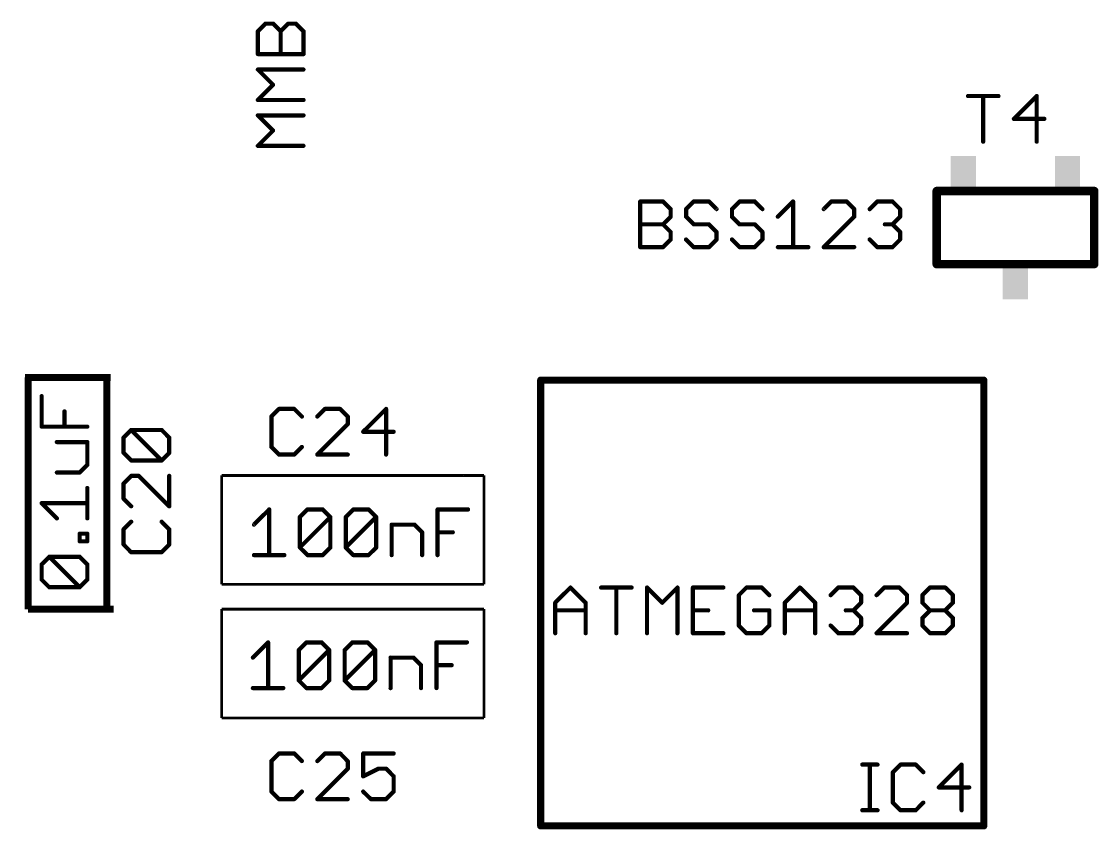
# Model space of a CAD drawing. Extents: x 2 to 123, y -4 to 52.
# Drawn here: x 48.03 to 67.48, y 10.53 to 25.12 of the extents above; entities that cross this region are included whole.
import ezdxf

# ---------------------------------------------------------------- set-up
doc = ezdxf.new("R2010")
doc.units = 0
doc.header["$MEASUREMENT"] = 0
doc.layers.get('0').update_dxf_attribs({"linetype": 'CONTINUOUS'})
for name, color, linetype in [('25', 253, 'CONTINUOUS'), ('27', 253, 'CONTINUOUS'), ('39', 12, 'CONTINUOUS'), ('51', 253, 'CONTINUOUS')]:
    doc.layers.add(name, color=color, linetype=linetype)

# ---------------------------------------------------------------- blocks, each defined once
blk = doc.blocks.new('RECT')
blk.add_solid([(-0.5, -0.5), (0.5, -0.5), (-0.5, 0.5), (0.5, 0.5)])

msp = doc.modelspace()

# ---------------------------------------------------------------- linework, layer by layer
at = {"layer": '25', "const_width": 0.0762}
for points in [[(65.119, 23.775), (65.669, 23.775)], [(65.394, 22.951), (65.394, 23.775)], [(66.36, 23.775), (65.948, 23.363)], [(66.36, 22.951), (66.36, 23.775)], [(65.948, 23.363), (66.498, 23.363)], [(52.68, 18.124), (52.543, 17.986)], [(52.955, 18.124), (52.68, 18.124)], [(53.093, 17.986), (52.955, 18.124)], [(53.509, 18.124), (53.372, 17.986)], [(53.784, 18.124), (53.509, 18.124)], [(53.921, 17.986), (53.784, 18.124)], [(54.613, 18.124), (54.2, 17.711)], [(54.613, 17.299), (54.613, 18.124)], [(52.543, 17.986), (52.543, 17.436)], [(53.921, 17.849), (53.921, 17.986)], [(49.874, 17.606), (50.011, 17.744)], [(50.011, 17.744), (50.561, 17.744)], [(50.561, 17.194), (50.011, 17.744)], [(50.561, 17.744), (50.698, 17.606)], [(53.372, 17.299), (53.921, 17.849)], [(54.2, 17.711), (54.75, 17.711)], [(49.874, 17.331), (49.874, 17.606)], [(50.698, 17.606), (50.698, 17.331)], [(50.011, 17.194), (49.874, 17.331)], [(50.698, 17.331), (50.561, 17.194)], [(52.543, 17.436), (52.68, 17.299)], [(52.68, 17.299), (52.955, 17.299)], [(52.955, 17.299), (53.093, 17.436)], [(53.921, 17.299), (53.372, 17.299)], [(50.561, 17.194), (50.011, 17.194)], [(50.011, 16.915), (49.874, 16.777)], [(50.149, 16.915), (50.011, 16.915)], [(50.698, 16.365), (50.149, 16.915)], [(50.698, 16.915), (50.698, 16.365)], [(49.874, 16.777), (49.874, 16.503)], [(49.874, 16.503), (50.011, 16.365)], [(50.011, 16.086), (49.874, 15.949)], [(49.874, 15.949), (49.874, 15.674)], [(50.698, 15.949), (50.561, 16.086)], [(50.698, 15.674), (50.698, 15.949)], [(49.874, 15.674), (50.011, 15.536)], [(50.011, 15.536), (50.561, 15.536)], [(50.561, 15.536), (50.698, 15.674)], [(52.68, 11.901), (52.543, 11.763)], [(52.955, 11.901), (52.68, 11.901)], [(53.093, 11.763), (52.955, 11.901)], [(53.509, 11.901), (53.372, 11.763)], [(53.784, 11.901), (53.509, 11.901)], [(53.921, 11.763), (53.784, 11.901)], [(54.75, 11.901), (54.2, 11.901)], [(54.2, 11.901), (54.2, 11.488)], [(52.543, 11.763), (52.543, 11.213)], [(53.921, 11.626), (53.921, 11.763)], [(63.211, 11.7), (63.486, 11.7)], [(63.348, 10.875), (63.348, 11.7)], [(63.901, 11.7), (63.763, 11.563)], [(64.176, 11.7), (63.901, 11.7)], [(64.313, 11.563), (64.176, 11.7)], [(65.004, 11.7), (64.592, 11.288)], [(65.004, 10.875), (65.004, 11.7)], [(53.372, 11.076), (53.921, 11.626)], [(54.2, 11.488), (54.475, 11.626)], [(54.475, 11.626), (54.613, 11.626)], [(54.613, 11.626), (54.75, 11.488)], [(54.75, 11.488), (54.75, 11.213)], [(63.763, 11.563), (63.763, 11.013)], [(64.592, 11.288), (65.142, 11.288)], [(52.543, 11.213), (52.68, 11.076)], [(52.68, 11.076), (52.955, 11.076)], [(52.955, 11.076), (53.093, 11.213)], [(53.921, 11.076), (53.372, 11.076)], [(54.338, 11.076), (54.2, 11.213)], [(54.613, 11.076), (54.338, 11.076)], [(54.75, 11.213), (54.613, 11.076)], [(63.211, 10.875), (63.486, 10.875)], [(63.763, 11.013), (63.901, 10.875)], [(63.901, 10.875), (64.176, 10.875)], [(64.176, 10.875), (64.313, 11.013)]]:
    msp.add_lwpolyline(points, dxfattribs=at)
at = {"layer": '25', "const_width": 0.0381}
for points in [[(65.119, 23.794, 1), (65.119, 23.756)], [(65.413, 23.775, 1), (65.375, 23.775)], [(65.669, 23.756, 1), (65.669, 23.794)], [(66.379, 23.775, 1), (66.341, 23.775)], [(66.374, 23.762, 1), (66.347, 23.789)], [(65.948, 23.382, 1), (65.948, 23.344)], [(65.934, 23.376, 1), (65.961, 23.349)], [(66.498, 23.344, 1), (66.498, 23.382)], [(65.375, 22.951, 1), (65.413, 22.951)], [(66.341, 22.951, 1), (66.379, 22.951)], [(52.68, 18.143, 1), (52.68, 18.105)], [(52.694, 18.11, 1), (52.667, 18.137)], [(52.969, 18.137, 1), (52.942, 18.11)], [(52.955, 18.105, 1), (52.955, 18.143)], [(53.509, 18.143, 1), (53.509, 18.105)], [(53.523, 18.11, 1), (53.496, 18.137)], [(53.797, 18.137, 1), (53.77, 18.11)], [(53.784, 18.105, 1), (53.784, 18.143)], [(54.632, 18.124, 1), (54.594, 18.124)], [(54.626, 18.11, 1), (54.599, 18.137)], [(52.562, 17.986, 1), (52.524, 17.986)], [(52.529, 18, 1), (52.556, 17.973)], [(53.079, 17.973, 1), (53.106, 18)], [(53.358, 18, 1), (53.385, 17.973)], [(53.94, 17.986, 1), (53.902, 17.986)], [(53.908, 17.973, 1), (53.935, 18)], [(50.011, 17.763, 1), (50.011, 17.724)], [(50.025, 17.757, 1), (49.998, 17.73)], [(50.025, 17.73, 1), (49.998, 17.757)], [(50.575, 17.757, 1), (50.547, 17.73)], [(50.561, 17.724, 1), (50.561, 17.763)], [(53.902, 17.849, 1), (53.94, 17.849)], [(53.935, 17.835, 1), (53.908, 17.862)], [(54.2, 17.73, 1), (54.2, 17.692)], [(54.187, 17.725, 1), (54.214, 17.698)], [(54.75, 17.692, 1), (54.75, 17.73)], [(49.893, 17.606, 1), (49.855, 17.606)], [(49.86, 17.62, 1), (49.887, 17.593)], [(50.717, 17.606, 1), (50.679, 17.606)], [(50.685, 17.593, 1), (50.712, 17.62)], [(49.887, 17.345, 1), (49.86, 17.318)], [(49.855, 17.331, 1), (49.893, 17.331)], [(50.679, 17.331, 1), (50.717, 17.331)], [(50.712, 17.318, 1), (50.685, 17.345)], [(52.556, 17.45, 1), (52.529, 17.423)], [(52.524, 17.436, 1), (52.562, 17.436)], [(52.68, 17.318, 1), (52.68, 17.28)], [(52.667, 17.286, 1), (52.694, 17.313)], [(52.942, 17.313, 1), (52.969, 17.286)], [(52.955, 17.28, 1), (52.955, 17.318)], [(53.106, 17.423, 1), (53.079, 17.45)], [(53.372, 17.318, 1), (53.372, 17.28)], [(53.358, 17.313, 1), (53.385, 17.286)], [(53.921, 17.28, 1), (53.921, 17.318)], [(54.594, 17.299, 1), (54.632, 17.299)], [(50.011, 17.213, 1), (50.011, 17.175)], [(49.998, 17.18, 1), (50.025, 17.207)], [(50.547, 17.207, 1), (50.575, 17.18)], [(50.547, 17.18, 1), (50.575, 17.207)], [(50.561, 17.175, 1), (50.561, 17.213)], [(50.011, 16.934, 1), (50.011, 16.896)], [(50.025, 16.901, 1), (49.998, 16.928)], [(50.162, 16.928, 1), (50.135, 16.901)], [(50.149, 16.896, 1), (50.149, 16.934)], [(50.717, 16.915, 1), (50.679, 16.915)], [(49.893, 16.777, 1), (49.855, 16.777)], [(49.86, 16.791, 1), (49.887, 16.764)], [(49.887, 16.516, 1), (49.86, 16.489)], [(49.855, 16.503, 1), (49.893, 16.503)], [(49.998, 16.352, 1), (50.025, 16.379)], [(50.679, 16.365, 1), (50.717, 16.365)], [(50.685, 16.352, 1), (50.712, 16.379)], [(49.893, 15.949, 1), (49.855, 15.949)], [(49.86, 15.962, 1), (49.887, 15.935)], [(50.025, 16.073, 1), (49.998, 16.1)], [(50.575, 16.1, 1), (50.547, 16.073)], [(50.717, 15.949, 1), (50.679, 15.949)], [(50.685, 15.935, 1), (50.712, 15.962)], [(49.887, 15.687, 1), (49.86, 15.66)], [(49.855, 15.674, 1), (49.893, 15.674)], [(50.011, 15.555, 1), (50.011, 15.517)], [(49.998, 15.523, 1), (50.025, 15.55)], [(50.547, 15.55, 1), (50.575, 15.523)], [(50.561, 15.517, 1), (50.561, 15.555)], [(50.679, 15.674, 1), (50.717, 15.674)], [(50.712, 15.66, 1), (50.685, 15.687)], [(52.68, 11.92, 1), (52.68, 11.882)], [(52.694, 11.887, 1), (52.667, 11.914)], [(52.969, 11.914, 1), (52.942, 11.887)], [(52.955, 11.882, 1), (52.955, 11.92)], [(53.509, 11.92, 1), (53.509, 11.882)], [(53.523, 11.887, 1), (53.496, 11.914)], [(53.797, 11.914, 1), (53.77, 11.887)], [(53.784, 11.882, 1), (53.784, 11.92)], [(54.2, 11.92, 1), (54.2, 11.882)], [(54.219, 11.901, 1), (54.181, 11.901)], [(54.75, 11.882, 1), (54.75, 11.92)], [(52.562, 11.763, 1), (52.524, 11.763)], [(52.529, 11.777, 1), (52.556, 11.75)], [(53.079, 11.75, 1), (53.106, 11.777)], [(53.358, 11.777, 1), (53.385, 11.75)], [(53.94, 11.763, 1), (53.902, 11.763)], [(53.908, 11.75, 1), (53.935, 11.777)], [(63.211, 11.719, 1), (63.211, 11.681)], [(63.367, 11.7, 1), (63.329, 11.7)], [(63.486, 11.681, 1), (63.486, 11.719)], [(63.901, 11.719, 1), (63.901, 11.681)], [(63.914, 11.686, 1), (63.887, 11.713)], [(64.189, 11.713, 1), (64.162, 11.686)], [(64.176, 11.681, 1), (64.176, 11.719)], [(65.023, 11.7, 1), (64.985, 11.7)], [(65.018, 11.686, 1), (64.991, 11.713)], [(53.902, 11.626, 1), (53.94, 11.626)], [(53.935, 11.612, 1), (53.908, 11.639)], [(54.192, 11.505, 1), (54.209, 11.471)], [(54.181, 11.488, 1), (54.219, 11.488)], [(54.475, 11.645, 1), (54.475, 11.607)], [(54.484, 11.609, 1), (54.467, 11.643)], [(54.626, 11.639, 1), (54.599, 11.612)], [(54.613, 11.607, 1), (54.613, 11.645)], [(54.769, 11.488, 1), (54.731, 11.488)], [(54.737, 11.475, 1), (54.764, 11.502)], [(63.782, 11.563, 1), (63.744, 11.563)], [(63.75, 11.576, 1), (63.777, 11.549)], [(64.3, 11.549, 1), (64.327, 11.576)], [(64.592, 11.307, 1), (64.592, 11.269)], [(64.579, 11.301, 1), (64.606, 11.274)], [(65.142, 11.269, 1), (65.142, 11.307)], [(52.556, 11.227, 1), (52.529, 11.2)], [(52.524, 11.213, 1), (52.562, 11.213)], [(52.68, 11.095, 1), (52.68, 11.057)], [(52.667, 11.063, 1), (52.694, 11.09)], [(52.942, 11.09, 1), (52.969, 11.063)], [(52.955, 11.057, 1), (52.955, 11.095)], [(53.106, 11.2, 1), (53.079, 11.227)], [(53.372, 11.095, 1), (53.372, 11.057)], [(53.358, 11.09, 1), (53.385, 11.063)], [(53.921, 11.057, 1), (53.921, 11.095)], [(54.214, 11.227, 1), (54.187, 11.2)], [(54.338, 11.095, 1), (54.338, 11.057)], [(54.324, 11.063, 1), (54.351, 11.09)], [(54.599, 11.09, 1), (54.626, 11.063)], [(54.613, 11.057, 1), (54.613, 11.095)], [(54.731, 11.213, 1), (54.769, 11.213)], [(54.764, 11.2, 1), (54.737, 11.227)], [(63.211, 10.895, 1), (63.211, 10.856)], [(63.329, 10.875, 1), (63.367, 10.875)], [(63.486, 10.856, 1), (63.486, 10.895)], [(63.777, 11.026, 1), (63.75, 10.999)], [(63.744, 11.013, 1), (63.782, 11.013)], [(63.901, 10.895, 1), (63.901, 10.856)], [(63.887, 10.862, 1), (63.914, 10.889)], [(64.162, 10.889, 1), (64.189, 10.862)], [(64.176, 10.856, 1), (64.176, 10.895)], [(64.327, 10.999, 1), (64.3, 11.026)], [(64.985, 10.875, 1), (65.023, 10.875)]]:
    msp.add_lwpolyline(points, format="xyb", dxfattribs=at)
at = {"layer": '27', "const_width": 0.0762}
for points in [[(52.298, 24.945), (52.435, 25.083)], [(52.435, 25.083), (52.573, 25.083)], [(52.573, 25.083), (52.71, 24.945)], [(52.71, 24.945), (52.848, 25.083)], [(52.848, 25.083), (52.985, 25.083)], [(52.985, 25.083), (53.122, 24.945)], [(52.298, 24.533), (52.298, 24.945)], [(52.71, 24.533), (52.71, 24.945)], [(53.122, 24.945), (53.122, 24.533)], [(53.122, 24.533), (52.298, 24.533)], [(52.573, 23.979), (52.298, 24.254)], [(52.298, 24.254), (53.122, 24.254)], [(52.298, 23.704), (52.573, 23.979)], [(53.122, 23.704), (52.298, 23.704)], [(52.573, 23.151), (52.298, 23.425)], [(52.298, 23.425), (53.122, 23.425)], [(52.298, 22.876), (52.573, 23.151)], [(53.122, 22.876), (52.298, 22.876)], [(59.201, 21.046), (59.201, 21.87)], [(59.201, 21.87), (59.613, 21.87)], [(59.613, 21.87), (59.751, 21.733)], [(60.167, 21.87), (60.03, 21.733)], [(60.442, 21.87), (60.167, 21.87)], [(60.579, 21.733), (60.442, 21.87)], [(60.996, 21.87), (60.858, 21.733)], [(61.27, 21.87), (60.996, 21.87)], [(61.408, 21.733), (61.27, 21.87)], [(61.687, 21.595), (61.962, 21.87)], [(61.962, 21.87), (61.962, 21.046)], [(62.653, 21.87), (62.516, 21.733)], [(62.928, 21.87), (62.653, 21.87)], [(63.065, 21.733), (62.928, 21.87)], [(63.344, 21.733), (63.482, 21.87)], [(63.482, 21.87), (63.757, 21.87)], [(63.757, 21.87), (63.894, 21.733)], [(59.751, 21.595), (59.613, 21.458)], [(59.751, 21.733), (59.751, 21.595)], [(60.03, 21.733), (60.03, 21.595)], [(60.03, 21.595), (60.167, 21.458)], [(60.858, 21.733), (60.858, 21.595)], [(60.858, 21.595), (60.996, 21.458)], [(62.516, 21.046), (63.065, 21.595)], [(63.065, 21.595), (63.065, 21.733)], [(63.894, 21.595), (63.757, 21.458)], [(63.894, 21.733), (63.894, 21.595)], [(59.201, 21.458), (59.613, 21.458)], [(59.613, 21.458), (59.751, 21.32)], [(60.167, 21.458), (60.442, 21.458)], [(60.442, 21.458), (60.579, 21.32)], [(60.996, 21.458), (61.27, 21.458)], [(61.27, 21.458), (61.408, 21.32)], [(63.757, 21.458), (63.619, 21.458)], [(63.757, 21.458), (63.894, 21.32)], [(59.751, 21.183), (59.613, 21.046)], [(59.751, 21.32), (59.751, 21.183)], [(60.167, 21.046), (60.03, 21.183)], [(60.579, 21.183), (60.442, 21.046)], [(60.579, 21.32), (60.579, 21.183)], [(60.996, 21.046), (60.858, 21.183)], [(61.408, 21.183), (61.27, 21.046)], [(61.408, 21.32), (61.408, 21.183)], [(63.482, 21.046), (63.344, 21.183)], [(63.894, 21.183), (63.757, 21.046)], [(63.894, 21.32), (63.894, 21.183)], [(59.613, 21.046), (59.201, 21.046)], [(60.442, 21.046), (60.167, 21.046)], [(61.27, 21.046), (60.996, 21.046)], [(61.687, 21.046), (62.237, 21.046)], [(63.065, 21.046), (62.516, 21.046)], [(63.757, 21.046), (63.482, 21.046)], [(48.394, 17.804), (48.394, 18.354)], [(48.807, 17.804), (48.807, 18.079)], [(49.219, 17.804), (48.394, 17.804)], [(49.219, 17.525), (48.669, 17.525)], [(49.219, 17.113), (49.219, 17.525)], [(49.081, 16.975), (49.219, 17.113)], [(48.669, 16.975), (49.081, 16.975)], [(49.219, 16.147), (49.219, 16.696)], [(48.669, 16.147), (48.394, 16.421)], [(48.394, 16.421), (49.219, 16.421)], [(52.228, 16.034), (52.503, 16.308)], [(52.503, 16.308), (52.503, 15.484)], [(53.056, 16.171), (53.194, 16.308)], [(53.194, 16.308), (53.469, 16.308)], [(53.469, 16.308), (53.606, 16.171)], [(53.885, 16.171), (54.023, 16.308)], [(54.023, 16.308), (54.297, 16.308)], [(54.297, 16.308), (54.435, 16.171)], [(55.543, 15.484), (55.543, 16.308)], [(55.543, 16.308), (56.092, 16.308)], [(53.056, 15.621), (53.056, 16.171)], [(53.056, 15.621), (53.606, 16.171)], [(53.606, 16.171), (53.606, 15.621)], [(53.885, 15.621), (53.885, 16.171)], [(53.885, 15.621), (54.435, 16.171)], [(54.435, 16.171), (54.435, 15.621)], [(54.714, 15.484), (54.714, 16.034)], [(54.714, 16.034), (55.126, 16.034)], [(55.126, 16.034), (55.263, 15.896)], [(49.081, 15.732), (49.081, 15.87)], [(49.081, 15.87), (49.219, 15.87)], [(49.219, 15.732), (49.081, 15.732)], [(49.219, 15.87), (49.219, 15.732)], [(55.263, 15.896), (55.263, 15.484)], [(55.543, 15.896), (55.817, 15.896)], [(53.194, 15.484), (53.056, 15.621)], [(53.606, 15.621), (53.469, 15.484)], [(54.023, 15.484), (53.885, 15.621)], [(54.435, 15.621), (54.297, 15.484)], [(48.394, 15.316), (48.532, 15.453)], [(48.532, 15.453), (49.081, 15.453)], [(49.081, 14.903), (48.532, 15.453)], [(49.081, 15.453), (49.219, 15.316)], [(52.228, 15.484), (52.777, 15.484)], [(53.469, 15.484), (53.194, 15.484)], [(54.297, 15.484), (54.023, 15.484)], [(48.394, 15.041), (48.394, 15.316)], [(49.219, 15.316), (49.219, 15.041)], [(48.532, 14.903), (48.394, 15.041)], [(49.219, 15.041), (49.081, 14.903)], [(49.081, 14.903), (48.532, 14.903)], [(57.667, 14.623), (57.942, 14.898)], [(57.942, 14.898), (58.217, 14.623)], [(58.496, 14.898), (59.046, 14.898)], [(58.771, 14.073), (58.771, 14.898)], [(59.325, 14.073), (59.325, 14.898)], [(59.325, 14.898), (59.599, 14.623)], [(59.599, 14.623), (59.874, 14.898)], [(59.874, 14.898), (59.874, 14.073)], [(60.703, 14.898), (60.153, 14.898)], [(60.153, 14.898), (60.153, 14.073)], [(61.12, 14.898), (60.982, 14.76)], [(60.982, 14.76), (60.982, 14.211)], [(61.394, 14.898), (61.12, 14.898)], [(61.532, 14.76), (61.394, 14.898)], [(61.811, 14.623), (62.086, 14.898)], [(62.086, 14.898), (62.36, 14.623)], [(62.639, 14.76), (62.777, 14.898)], [(62.777, 14.898), (63.052, 14.898)], [(63.052, 14.898), (63.189, 14.76)], [(63.189, 14.76), (63.189, 14.623)], [(63.606, 14.898), (63.468, 14.76)], [(63.88, 14.898), (63.606, 14.898)], [(64.018, 14.76), (63.88, 14.898)], [(64.018, 14.623), (64.018, 14.76)], [(64.297, 14.76), (64.434, 14.898)], [(64.297, 14.623), (64.297, 14.76)], [(64.434, 14.898), (64.709, 14.898)], [(64.709, 14.898), (64.847, 14.76)], [(64.847, 14.76), (64.847, 14.623)], [(57.667, 14.073), (57.667, 14.623)], [(58.217, 14.623), (58.217, 14.073)], [(61.811, 14.073), (61.811, 14.623)], [(62.36, 14.623), (62.36, 14.073)], [(63.189, 14.623), (63.052, 14.486)], [(63.468, 14.073), (64.018, 14.623)], [(64.434, 14.486), (64.297, 14.623)], [(64.847, 14.623), (64.709, 14.486)], [(57.667, 14.486), (58.217, 14.486)], [(60.153, 14.486), (60.428, 14.486)], [(61.532, 14.486), (61.257, 14.486)], [(61.532, 14.211), (61.532, 14.486)], [(61.811, 14.486), (62.36, 14.486)], [(63.052, 14.486), (62.914, 14.486)], [(63.052, 14.486), (63.189, 14.348)], [(64.297, 14.348), (64.434, 14.486)], [(64.434, 14.486), (64.709, 14.486)], [(64.709, 14.486), (64.847, 14.348)], [(60.982, 14.211), (61.12, 14.073)], [(61.394, 14.073), (61.532, 14.211)], [(62.777, 14.073), (62.639, 14.211)], [(63.189, 14.211), (63.052, 14.073)], [(63.189, 14.348), (63.189, 14.211)], [(64.297, 14.211), (64.297, 14.348)], [(64.434, 14.073), (64.297, 14.211)], [(64.847, 14.211), (64.709, 14.073)], [(64.847, 14.348), (64.847, 14.211)], [(60.153, 14.073), (60.703, 14.073)], [(61.12, 14.073), (61.394, 14.073)], [(63.052, 14.073), (62.777, 14.073)], [(64.018, 14.073), (63.468, 14.073)], [(64.709, 14.073), (64.434, 14.073)], [(52.208, 13.632), (52.483, 13.907)], [(52.483, 13.907), (52.483, 13.082)], [(53.037, 13.769), (53.175, 13.907)], [(53.037, 13.22), (53.037, 13.769)], [(53.037, 13.22), (53.587, 13.769)], [(53.175, 13.907), (53.449, 13.907)], [(53.449, 13.907), (53.587, 13.769)], [(53.587, 13.769), (53.587, 13.22)], [(53.866, 13.769), (54.003, 13.907)], [(53.866, 13.22), (53.866, 13.769)], [(53.866, 13.22), (54.415, 13.769)], [(54.003, 13.907), (54.278, 13.907)], [(54.278, 13.907), (54.415, 13.769)], [(54.415, 13.769), (54.415, 13.22)], [(55.523, 13.082), (55.523, 13.907)], [(55.523, 13.907), (56.073, 13.907)], [(54.695, 13.082), (54.695, 13.632)], [(54.695, 13.632), (55.107, 13.632)], [(55.107, 13.632), (55.244, 13.495)], [(55.244, 13.495), (55.244, 13.082)], [(55.523, 13.495), (55.798, 13.495)], [(53.175, 13.082), (53.037, 13.22)], [(53.587, 13.22), (53.449, 13.082)], [(54.003, 13.082), (53.866, 13.22)], [(54.415, 13.22), (54.278, 13.082)], [(52.208, 13.082), (52.758, 13.082)], [(53.449, 13.082), (53.175, 13.082)], [(54.278, 13.082), (54.003, 13.082)]]:
    msp.add_lwpolyline(points, dxfattribs=at)
at = {"layer": '27', "const_width": 0.0381}
for points in [[(52.435, 25.102, 1), (52.435, 25.064)], [(52.449, 25.069, 1), (52.422, 25.096)], [(52.586, 25.096, 1), (52.559, 25.069)], [(52.573, 25.064, 1), (52.573, 25.102)], [(52.848, 25.102, 1), (52.848, 25.064)], [(52.861, 25.069, 1), (52.834, 25.096)], [(52.998, 25.096, 1), (52.971, 25.069)], [(52.985, 25.064, 1), (52.985, 25.102)], [(52.317, 24.945, 1), (52.279, 24.945)], [(52.284, 24.959, 1), (52.311, 24.932)], [(52.729, 24.945, 1), (52.691, 24.945)], [(52.697, 24.959, 1), (52.724, 24.932)], [(52.697, 24.932, 1), (52.724, 24.959)], [(53.142, 24.945, 1), (53.103, 24.945)], [(53.109, 24.932, 1), (53.136, 24.959)], [(52.298, 24.552, 1), (52.298, 24.514)], [(52.279, 24.533, 1), (52.317, 24.533)], [(52.691, 24.533, 1), (52.729, 24.533)], [(53.103, 24.533, 1), (53.142, 24.533)], [(53.122, 24.514, 1), (53.122, 24.552)], [(52.311, 24.267, 1), (52.284, 24.241)], [(52.298, 24.273, 1), (52.298, 24.235)], [(53.122, 24.235, 1), (53.122, 24.273)], [(52.586, 23.966, 1), (52.559, 23.993)], [(52.559, 23.966, 1), (52.586, 23.993)], [(52.298, 23.723, 1), (52.298, 23.685)], [(52.284, 23.718, 1), (52.311, 23.691)], [(53.122, 23.685, 1), (53.122, 23.723)], [(52.311, 23.439, 1), (52.284, 23.412)], [(52.298, 23.444, 1), (52.298, 23.406)], [(53.122, 23.406, 1), (53.122, 23.444)], [(52.586, 23.137, 1), (52.559, 23.164)], [(52.559, 23.137, 1), (52.586, 23.164)], [(52.298, 22.895, 1), (52.298, 22.857)], [(52.284, 22.889, 1), (52.311, 22.862)], [(53.122, 22.857, 1), (53.122, 22.895)], [(59.22, 21.87, 1), (59.182, 21.87)], [(59.201, 21.889, 1), (59.201, 21.851)], [(59.627, 21.884, 1), (59.6, 21.857)], [(59.613, 21.851, 1), (59.613, 21.889)], [(60.167, 21.889, 1), (60.167, 21.851)], [(60.18, 21.857, 1), (60.154, 21.884)], [(60.455, 21.884, 1), (60.428, 21.857)], [(60.442, 21.851, 1), (60.442, 21.889)], [(60.996, 21.889, 1), (60.996, 21.851)], [(61.009, 21.857, 1), (60.982, 21.884)], [(61.284, 21.884, 1), (61.257, 21.857)], [(61.27, 21.851, 1), (61.27, 21.889)], [(61.981, 21.87, 1), (61.943, 21.87)], [(61.975, 21.857, 1), (61.948, 21.884)], [(62.653, 21.889, 1), (62.653, 21.851)], [(62.667, 21.857, 1), (62.64, 21.884)], [(62.941, 21.884, 1), (62.914, 21.857)], [(62.928, 21.851, 1), (62.928, 21.889)], [(63.482, 21.889, 1), (63.482, 21.851)], [(63.495, 21.857, 1), (63.468, 21.884)], [(63.77, 21.884, 1), (63.743, 21.857)], [(63.757, 21.851, 1), (63.757, 21.889)], [(59.77, 21.733, 1), (59.731, 21.733)], [(59.731, 21.595, 1), (59.77, 21.595)], [(59.737, 21.719, 1), (59.764, 21.746)], [(59.764, 21.582, 1), (59.737, 21.609)], [(60.049, 21.733, 1), (60.011, 21.733)], [(60.016, 21.746, 1), (60.043, 21.719)], [(60.043, 21.609, 1), (60.016, 21.582)], [(60.011, 21.595, 1), (60.049, 21.595)], [(60.566, 21.719, 1), (60.593, 21.746)], [(60.877, 21.733, 1), (60.839, 21.733)], [(60.845, 21.746, 1), (60.872, 21.719)], [(60.872, 21.609, 1), (60.845, 21.582)], [(60.839, 21.595, 1), (60.877, 21.595)], [(61.395, 21.719, 1), (61.421, 21.746)], [(61.673, 21.609, 1), (61.7, 21.582)], [(62.502, 21.746, 1), (62.529, 21.719)], [(63.084, 21.733, 1), (63.046, 21.733)], [(63.046, 21.595, 1), (63.084, 21.595)], [(63.052, 21.719, 1), (63.079, 21.746)], [(63.079, 21.582, 1), (63.052, 21.609)], [(63.331, 21.746, 1), (63.358, 21.719)], [(63.913, 21.733, 1), (63.875, 21.733)], [(63.875, 21.595, 1), (63.913, 21.595)], [(63.881, 21.719, 1), (63.907, 21.746)], [(63.907, 21.582, 1), (63.881, 21.609)], [(59.201, 21.477, 1), (59.201, 21.439)], [(59.627, 21.471, 1), (59.6, 21.444)], [(59.6, 21.471, 1), (59.627, 21.444)], [(59.613, 21.439, 1), (59.613, 21.477)], [(60.167, 21.477, 1), (60.167, 21.439)], [(60.154, 21.444, 1), (60.18, 21.471)], [(60.455, 21.471, 1), (60.428, 21.444)], [(60.442, 21.439, 1), (60.442, 21.477)], [(60.996, 21.477, 1), (60.996, 21.439)], [(60.982, 21.444, 1), (61.009, 21.471)], [(61.284, 21.471, 1), (61.257, 21.444)], [(61.27, 21.439, 1), (61.27, 21.477)], [(63.619, 21.477, 1), (63.619, 21.439)], [(63.77, 21.471, 1), (63.743, 21.444)], [(63.743, 21.471, 1), (63.77, 21.444)], [(63.757, 21.439, 1), (63.757, 21.477)], [(59.77, 21.32, 1), (59.731, 21.32)], [(59.731, 21.183, 1), (59.77, 21.183)], [(59.737, 21.307, 1), (59.764, 21.334)], [(59.764, 21.169, 1), (59.737, 21.197)], [(60.043, 21.197, 1), (60.016, 21.169)], [(60.598, 21.32, 1), (60.56, 21.32)], [(60.56, 21.183, 1), (60.598, 21.183)], [(60.566, 21.307, 1), (60.593, 21.334)], [(60.593, 21.169, 1), (60.566, 21.197)], [(60.872, 21.197, 1), (60.845, 21.169)], [(61.427, 21.32, 1), (61.389, 21.32)], [(61.389, 21.183, 1), (61.427, 21.183)], [(61.395, 21.307, 1), (61.421, 21.334)], [(61.421, 21.169, 1), (61.395, 21.197)], [(63.358, 21.197, 1), (63.331, 21.169)], [(63.913, 21.32, 1), (63.875, 21.32)], [(63.875, 21.183, 1), (63.913, 21.183)], [(63.881, 21.307, 1), (63.907, 21.334)], [(63.907, 21.169, 1), (63.881, 21.197)], [(59.201, 21.065, 1), (59.201, 21.027)], [(59.182, 21.046, 1), (59.22, 21.046)], [(59.6, 21.059, 1), (59.627, 21.032)], [(59.613, 21.027, 1), (59.613, 21.065)], [(60.167, 21.065, 1), (60.167, 21.027)], [(60.154, 21.032, 1), (60.18, 21.059)], [(60.428, 21.059, 1), (60.455, 21.032)], [(60.442, 21.027, 1), (60.442, 21.065)], [(60.996, 21.065, 1), (60.996, 21.027)], [(60.982, 21.032, 1), (61.009, 21.059)], [(61.257, 21.059, 1), (61.284, 21.032)], [(61.27, 21.027, 1), (61.27, 21.065)], [(61.687, 21.065, 1), (61.687, 21.027)], [(61.943, 21.046, 1), (61.981, 21.046)], [(62.237, 21.027, 1), (62.237, 21.065)], [(62.516, 21.065, 1), (62.516, 21.027)], [(62.502, 21.059, 1), (62.529, 21.032)], [(63.065, 21.027, 1), (63.065, 21.065)], [(63.482, 21.065, 1), (63.482, 21.027)], [(63.468, 21.032, 1), (63.495, 21.059)], [(63.743, 21.059, 1), (63.77, 21.032)], [(63.757, 21.027, 1), (63.757, 21.065)], [(48.413, 18.354, 1), (48.375, 18.354)], [(48.826, 18.079, 1), (48.788, 18.079)], [(48.394, 17.823, 1), (48.394, 17.785)], [(48.375, 17.804, 1), (48.413, 17.804)], [(48.788, 17.804, 1), (48.826, 17.804)], [(49.219, 17.785, 1), (49.219, 17.823)], [(48.669, 17.544, 1), (48.669, 17.506)], [(49.238, 17.525, 1), (49.2, 17.525)], [(49.219, 17.506, 1), (49.219, 17.544)], [(49.2, 17.113, 1), (49.238, 17.113)], [(49.232, 17.099, 1), (49.205, 17.126)], [(48.669, 16.994, 1), (48.669, 16.956)], [(49.068, 16.989, 1), (49.095, 16.962)], [(49.081, 16.956, 1), (49.081, 16.994)], [(49.238, 16.696, 1), (49.2, 16.696)], [(48.408, 16.435, 1), (48.381, 16.408)], [(48.394, 16.44, 1), (48.394, 16.402)], [(49.219, 16.402, 1), (49.219, 16.44)], [(52.522, 16.308, 1), (52.483, 16.308)], [(52.516, 16.295, 1), (52.489, 16.322)], [(53.194, 16.328, 1), (53.194, 16.289)], [(53.207, 16.295, 1), (53.18, 16.322)], [(53.482, 16.322, 1), (53.455, 16.295)], [(53.469, 16.289, 1), (53.469, 16.328)], [(54.023, 16.328, 1), (54.023, 16.289)], [(54.036, 16.295, 1), (54.009, 16.322)], [(54.311, 16.322, 1), (54.284, 16.295)], [(54.297, 16.289, 1), (54.297, 16.328)], [(55.562, 16.308, 1), (55.523, 16.308)], [(55.543, 16.328, 1), (55.543, 16.289)], [(56.092, 16.289, 1), (56.092, 16.328)], [(48.656, 16.133, 1), (48.683, 16.16)], [(49.2, 16.147, 1), (49.238, 16.147)], [(53.075, 16.171, 1), (53.037, 16.171)], [(53.043, 16.185, 1), (53.07, 16.158)], [(53.625, 16.171, 1), (53.587, 16.171)], [(53.62, 16.158, 1), (53.593, 16.185)], [(53.593, 16.158, 1), (53.62, 16.185)], [(53.904, 16.171, 1), (53.866, 16.171)], [(53.872, 16.185, 1), (53.899, 16.158)], [(54.454, 16.171, 1), (54.416, 16.171)], [(54.448, 16.158, 1), (54.421, 16.185)], [(54.421, 16.158, 1), (54.448, 16.185)], [(52.214, 16.047, 1), (52.241, 16.02)], [(54.733, 16.034, 1), (54.695, 16.034)], [(54.714, 16.053, 1), (54.714, 16.015)], [(55.14, 16.047, 1), (55.113, 16.02)], [(55.126, 16.015, 1), (55.126, 16.053)], [(49.1, 15.87, 1), (49.062, 15.87)], [(49.081, 15.889, 1), (49.081, 15.851)], [(49.081, 15.751, 1), (49.081, 15.713)], [(49.062, 15.732, 1), (49.1, 15.732)], [(49.238, 15.87, 1), (49.2, 15.87)], [(49.2, 15.732, 1), (49.238, 15.732)], [(49.219, 15.851, 1), (49.219, 15.889)], [(49.219, 15.713, 1), (49.219, 15.751)], [(55.283, 15.896, 1), (55.244, 15.896)], [(55.25, 15.883, 1), (55.277, 15.91)], [(55.543, 15.915, 1), (55.543, 15.877)], [(55.817, 15.877, 1), (55.817, 15.915)], [(53.07, 15.635, 1), (53.043, 15.608)], [(53.043, 15.635, 1), (53.07, 15.608)], [(53.037, 15.621, 1), (53.075, 15.621)], [(53.587, 15.621, 1), (53.625, 15.621)], [(53.62, 15.608, 1), (53.593, 15.635)], [(53.899, 15.635, 1), (53.872, 15.608)], [(53.872, 15.635, 1), (53.899, 15.608)], [(53.866, 15.621, 1), (53.904, 15.621)], [(54.416, 15.621, 1), (54.454, 15.621)], [(54.448, 15.608, 1), (54.421, 15.635)], [(48.532, 15.472, 1), (48.532, 15.434)], [(48.545, 15.467, 1), (48.518, 15.44)], [(48.545, 15.44, 1), (48.518, 15.467)], [(49.095, 15.467, 1), (49.068, 15.44)], [(49.081, 15.434, 1), (49.081, 15.472)], [(52.228, 15.503, 1), (52.228, 15.465)], [(52.483, 15.484, 1), (52.522, 15.484)], [(52.777, 15.465, 1), (52.777, 15.503)], [(53.194, 15.503, 1), (53.194, 15.465)], [(53.18, 15.47, 1), (53.207, 15.497)], [(53.455, 15.497, 1), (53.482, 15.47)], [(53.469, 15.465, 1), (53.469, 15.503)], [(54.023, 15.503, 1), (54.023, 15.465)], [(54.009, 15.47, 1), (54.036, 15.497)], [(54.284, 15.497, 1), (54.311, 15.47)], [(54.297, 15.465, 1), (54.297, 15.503)], [(54.695, 15.484, 1), (54.733, 15.484)], [(55.244, 15.484, 1), (55.283, 15.484)], [(55.523, 15.484, 1), (55.562, 15.484)], [(48.413, 15.316, 1), (48.375, 15.316)], [(48.381, 15.329, 1), (48.408, 15.302)], [(49.238, 15.316, 1), (49.2, 15.316)], [(49.205, 15.302, 1), (49.232, 15.329)], [(48.408, 15.054, 1), (48.381, 15.027)], [(48.375, 15.041, 1), (48.413, 15.041)], [(49.2, 15.041, 1), (49.238, 15.041)], [(49.232, 15.027, 1), (49.205, 15.054)], [(48.532, 14.923, 1), (48.532, 14.884)], [(48.518, 14.89, 1), (48.545, 14.917)], [(49.068, 14.917, 1), (49.095, 14.89)], [(49.068, 14.89, 1), (49.095, 14.917)], [(49.081, 14.884, 1), (49.081, 14.923)], [(57.956, 14.911, 1), (57.929, 14.884)], [(57.956, 14.884, 1), (57.929, 14.911)], [(58.496, 14.917, 1), (58.496, 14.879)], [(58.79, 14.898, 1), (58.752, 14.898)], [(59.046, 14.879, 1), (59.046, 14.917)], [(59.344, 14.898, 1), (59.306, 14.898)], [(59.338, 14.911, 1), (59.311, 14.884)], [(59.893, 14.898, 1), (59.855, 14.898)], [(59.888, 14.884, 1), (59.861, 14.911)], [(60.153, 14.917, 1), (60.153, 14.879)], [(60.172, 14.898, 1), (60.134, 14.898)], [(60.703, 14.879, 1), (60.703, 14.917)], [(61.001, 14.76, 1), (60.963, 14.76)], [(60.969, 14.774, 1), (60.995, 14.747)], [(61.12, 14.917, 1), (61.12, 14.879)], [(61.133, 14.884, 1), (61.106, 14.911)], [(61.408, 14.911, 1), (61.381, 14.884)], [(61.394, 14.879, 1), (61.394, 14.917)], [(61.518, 14.747, 1), (61.545, 14.774)], [(62.099, 14.911, 1), (62.072, 14.884)], [(62.099, 14.884, 1), (62.072, 14.911)], [(62.626, 14.774, 1), (62.653, 14.747)], [(62.777, 14.917, 1), (62.777, 14.879)], [(62.79, 14.884, 1), (62.763, 14.911)], [(63.065, 14.911, 1), (63.038, 14.884)], [(63.052, 14.879, 1), (63.052, 14.917)], [(63.208, 14.76, 1), (63.17, 14.76)], [(63.176, 14.747, 1), (63.203, 14.774)], [(63.455, 14.774, 1), (63.482, 14.747)], [(63.606, 14.917, 1), (63.606, 14.879)], [(63.619, 14.884, 1), (63.592, 14.911)], [(63.894, 14.911, 1), (63.867, 14.884)], [(63.88, 14.879, 1), (63.88, 14.917)], [(64.037, 14.76, 1), (63.999, 14.76)], [(64.004, 14.747, 1), (64.031, 14.774)], [(64.316, 14.76, 1), (64.278, 14.76)], [(64.283, 14.774, 1), (64.31, 14.747)], [(64.434, 14.917, 1), (64.434, 14.879)], [(64.448, 14.884, 1), (64.421, 14.911)], [(64.723, 14.911, 1), (64.696, 14.884)], [(64.709, 14.879, 1), (64.709, 14.917)], [(64.866, 14.76, 1), (64.828, 14.76)], [(64.833, 14.747, 1), (64.86, 14.774)], [(57.686, 14.623, 1), (57.648, 14.623)], [(57.654, 14.636, 1), (57.681, 14.61)], [(58.236, 14.623, 1), (58.198, 14.623)], [(58.203, 14.61, 1), (58.23, 14.636)], [(59.586, 14.636, 1), (59.613, 14.61)], [(59.586, 14.61, 1), (59.613, 14.636)], [(61.83, 14.623, 1), (61.792, 14.623)], [(61.797, 14.636, 1), (61.824, 14.61)], [(62.38, 14.623, 1), (62.341, 14.623)], [(62.347, 14.61, 1), (62.374, 14.636)], [(63.17, 14.623, 1), (63.208, 14.623)], [(63.203, 14.61, 1), (63.176, 14.636)], [(63.999, 14.623, 1), (64.037, 14.623)], [(64.031, 14.61, 1), (64.004, 14.636)], [(64.31, 14.636, 1), (64.283, 14.61)], [(64.278, 14.623, 1), (64.316, 14.623)], [(64.828, 14.623, 1), (64.866, 14.623)], [(64.86, 14.61, 1), (64.833, 14.636)], [(57.667, 14.505, 1), (57.667, 14.466)], [(58.217, 14.466, 1), (58.217, 14.505)], [(60.153, 14.505, 1), (60.153, 14.466)], [(60.428, 14.466, 1), (60.428, 14.505)], [(61.257, 14.505, 1), (61.257, 14.466)], [(61.551, 14.486, 1), (61.513, 14.486)], [(61.532, 14.466, 1), (61.532, 14.505)], [(61.811, 14.505, 1), (61.811, 14.466)], [(62.36, 14.466, 1), (62.36, 14.505)], [(62.914, 14.505, 1), (62.914, 14.466)], [(63.065, 14.499, 1), (63.038, 14.472)], [(63.038, 14.499, 1), (63.065, 14.472)], [(63.052, 14.466, 1), (63.052, 14.505)], [(64.434, 14.505, 1), (64.434, 14.466)], [(64.448, 14.472, 1), (64.421, 14.499)], [(64.421, 14.472, 1), (64.448, 14.499)], [(64.723, 14.499, 1), (64.696, 14.472)], [(64.696, 14.499, 1), (64.723, 14.472)], [(64.709, 14.466, 1), (64.709, 14.505)], [(60.995, 14.224, 1), (60.969, 14.197)], [(60.963, 14.211, 1), (61.001, 14.211)], [(61.513, 14.211, 1), (61.551, 14.211)], [(61.545, 14.197, 1), (61.518, 14.224)], [(62.653, 14.224, 1), (62.626, 14.197)], [(63.208, 14.348, 1), (63.17, 14.348)], [(63.17, 14.211, 1), (63.208, 14.211)], [(63.176, 14.335, 1), (63.203, 14.362)], [(63.203, 14.197, 1), (63.176, 14.224)], [(64.316, 14.348, 1), (64.278, 14.348)], [(64.283, 14.362, 1), (64.31, 14.335)], [(64.31, 14.224, 1), (64.283, 14.197)], [(64.278, 14.211, 1), (64.316, 14.211)], [(64.866, 14.348, 1), (64.828, 14.348)], [(64.828, 14.211, 1), (64.866, 14.211)], [(64.833, 14.335, 1), (64.86, 14.362)], [(64.86, 14.197, 1), (64.833, 14.224)], [(57.648, 14.073, 1), (57.686, 14.073)], [(58.198, 14.073, 1), (58.236, 14.073)], [(58.752, 14.073, 1), (58.79, 14.073)], [(59.306, 14.073, 1), (59.344, 14.073)], [(59.855, 14.073, 1), (59.893, 14.073)], [(60.153, 14.092, 1), (60.153, 14.054)], [(60.134, 14.073, 1), (60.172, 14.073)], [(60.703, 14.054, 1), (60.703, 14.092)], [(61.12, 14.092, 1), (61.12, 14.054)], [(61.106, 14.06, 1), (61.133, 14.087)], [(61.381, 14.087, 1), (61.408, 14.06)], [(61.394, 14.054, 1), (61.394, 14.092)], [(61.792, 14.073, 1), (61.83, 14.073)], [(62.341, 14.073, 1), (62.38, 14.073)], [(62.777, 14.092, 1), (62.777, 14.054)], [(62.763, 14.06, 1), (62.79, 14.087)], [(63.038, 14.087, 1), (63.065, 14.06)], [(63.052, 14.054, 1), (63.052, 14.092)], [(63.468, 14.092, 1), (63.468, 14.054)], [(63.455, 14.087, 1), (63.482, 14.06)], [(64.018, 14.054, 1), (64.018, 14.092)], [(64.434, 14.092, 1), (64.434, 14.054)], [(64.421, 14.06, 1), (64.448, 14.087)], [(64.696, 14.087, 1), (64.723, 14.06)], [(64.709, 14.054, 1), (64.709, 14.092)], [(52.502, 13.907, 1), (52.464, 13.907)], [(52.497, 13.893, 1), (52.47, 13.92)], [(53.056, 13.769, 1), (53.018, 13.769)], [(53.175, 13.926, 1), (53.175, 13.888)], [(53.188, 13.893, 1), (53.161, 13.92)], [(53.463, 13.92, 1), (53.436, 13.893)], [(53.449, 13.888, 1), (53.449, 13.926)], [(53.606, 13.769, 1), (53.568, 13.769)], [(53.6, 13.756, 1), (53.573, 13.783)], [(53.885, 13.769, 1), (53.847, 13.769)], [(54.003, 13.926, 1), (54.003, 13.888)], [(54.017, 13.893, 1), (53.99, 13.92)], [(54.292, 13.92, 1), (54.265, 13.893)], [(54.278, 13.888, 1), (54.278, 13.926)], [(54.435, 13.769, 1), (54.396, 13.769)], [(54.429, 13.756, 1), (54.402, 13.783)], [(55.542, 13.907, 1), (55.504, 13.907)], [(55.523, 13.926, 1), (55.523, 13.888)], [(56.073, 13.888, 1), (56.073, 13.926)], [(52.195, 13.645, 1), (52.222, 13.619)], [(53.024, 13.783, 1), (53.051, 13.756)], [(53.573, 13.756, 1), (53.6, 13.783)], [(53.852, 13.783, 1), (53.879, 13.756)], [(54.402, 13.756, 1), (54.429, 13.783)], [(54.714, 13.632, 1), (54.675, 13.632)], [(54.695, 13.651, 1), (54.695, 13.613)], [(55.12, 13.645, 1), (55.093, 13.619)], [(55.107, 13.613, 1), (55.107, 13.651)], [(55.263, 13.495, 1), (55.225, 13.495)], [(55.231, 13.481, 1), (55.258, 13.508)], [(55.523, 13.514, 1), (55.523, 13.476)], [(55.798, 13.476, 1), (55.798, 13.514)], [(53.051, 13.233, 1), (53.024, 13.206)], [(53.024, 13.233, 1), (53.051, 13.206)], [(53.018, 13.22, 1), (53.056, 13.22)], [(53.568, 13.22, 1), (53.606, 13.22)], [(53.6, 13.206, 1), (53.573, 13.233)], [(53.879, 13.233, 1), (53.852, 13.206)], [(53.852, 13.233, 1), (53.879, 13.206)], [(53.847, 13.22, 1), (53.885, 13.22)], [(54.396, 13.22, 1), (54.435, 13.22)], [(54.429, 13.206, 1), (54.402, 13.233)], [(52.208, 13.101, 1), (52.208, 13.063)], [(52.464, 13.082, 1), (52.502, 13.082)], [(52.758, 13.063, 1), (52.758, 13.101)], [(53.175, 13.101, 1), (53.175, 13.063)], [(53.161, 13.069, 1), (53.188, 13.096)], [(53.436, 13.096, 1), (53.463, 13.069)], [(53.449, 13.063, 1), (53.449, 13.101)], [(54.003, 13.101, 1), (54.003, 13.063)], [(53.99, 13.069, 1), (54.017, 13.096)], [(54.265, 13.096, 1), (54.292, 13.069)], [(54.278, 13.063, 1), (54.278, 13.101)], [(54.675, 13.082, 1), (54.714, 13.082)], [(55.225, 13.082, 1), (55.263, 13.082)], [(55.504, 13.082, 1), (55.542, 13.082)]]:
    msp.add_lwpolyline(points, format="xyb", dxfattribs=at)
at = {"layer": '39', "const_width": 0.0508}
for points in [[(51.645, 16.922), (56.381, 16.922)], [(51.645, 14.956), (51.645, 16.922)], [(56.381, 16.922), (56.381, 14.956)], [(56.381, 14.956), (51.645, 14.956)], [(51.645, 14.508), (56.381, 14.508)], [(51.645, 12.543), (51.645, 14.508)], [(56.381, 14.508), (56.381, 12.543)], [(56.381, 12.543), (51.645, 12.543)]]:
    msp.add_lwpolyline(points, dxfattribs=at)
at = {"layer": '39', "const_width": 0.0254}
for points in [[(52.066, 16.934, 1), (52.066, 16.909)], [(52.078, 16.922, 1), (52.053, 16.922)], [(56.024, 16.922, 1), (55.999, 16.922)], [(56.011, 16.909, 1), (56.011, 16.934)], [(56.011, 14.943, 1), (56.011, 14.968)], [(55.999, 14.956, 1), (56.024, 14.956)]]:
    msp.add_lwpolyline(points, format="xyb", dxfattribs=at)
at = {"layer": '51'}
for points, const_width in [([(64.554, 20.739), (64.554, 22.06)], 0.152), ([(64.554, 22.06), (67.399, 22.06)], 0.152), ([(67.399, 22.06), (67.399, 20.739)], 0.152), ([(67.399, 20.739), (64.554, 20.739)], 0.152), ([(48.095, 18.692), (49.639, 18.692)], 0.127), ([(48.149, 14.505), (48.149, 18.692)], 0.127), ([(49.574, 18.692), (49.574, 14.506)], 0.127), ([(57.404, 10.592), (57.404, 18.644)], 0.127), ([(57.404, 18.644), (65.405, 18.644)], 0.127), ([(65.405, 18.644), (65.405, 10.592)], 0.127), ([(48.149, 14.505), (49.694, 14.505)], 0.127), ([(65.405, 10.592), (57.404, 10.592)], 0.127)]:
    msp.add_lwpolyline(points, dxfattribs=dict(at, const_width=const_width))
for points, const_width in [([(64.592, 22.06, 1), (64.516, 22.06)], 0.0762), ([(64.554, 22.098, 1), (64.554, 22.022)], 0.0762), ([(67.437, 22.06, 1), (67.361, 22.06)], 0.0762), ([(67.399, 22.022, 1), (67.399, 22.098)], 0.0762), ([(64.554, 20.777, 1), (64.554, 20.701)], 0.0762), ([(67.399, 20.701, 1), (67.399, 20.777)], 0.0762), ([(64.516, 20.739, 1), (64.592, 20.739)], 0.0762), ([(67.361, 20.739, 1), (67.437, 20.739)], 0.0762), ([(57.436, 18.644, 1), (57.372, 18.644)], 0.0635), ([(57.404, 18.675, 1), (57.404, 18.612)], 0.0635), ([(65.437, 18.644, 1), (65.373, 18.644)], 0.0635), ([(65.405, 18.612, 1), (65.405, 18.675)], 0.0635), ([(57.404, 10.624, 1), (57.404, 10.56)], 0.0635), ([(57.372, 10.592, 1), (57.436, 10.592)], 0.0635), ([(65.373, 10.592, 1), (65.437, 10.592)], 0.0635), ([(65.405, 10.56, 1), (65.405, 10.624)], 0.0635)]:
    msp.add_lwpolyline(points, format="xyb", dxfattribs=dict(at, const_width=const_width))

# ---------------------------------------------------------------- block references
at = {"layer": '51', "xscale": 0.4572, "yscale": 0.5842, "rotation": 180}
for p in [(65.037, 22.403), (66.916, 22.403), (65.977, 20.396)]:
    msp.add_blockref('RECT', p, dxfattribs=at)

doc.saveas('drawing.dxf')
